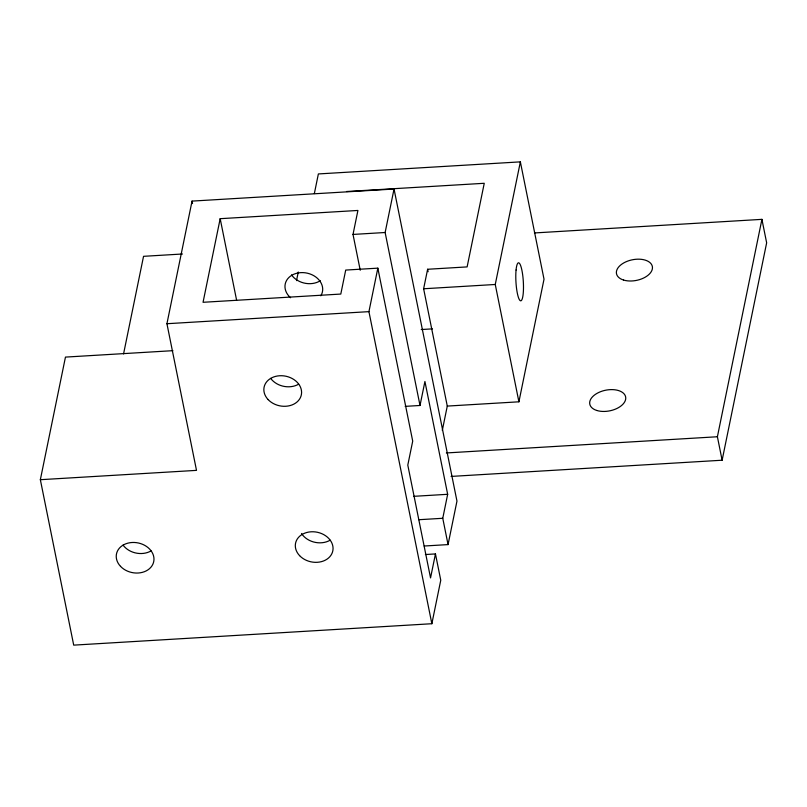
<?xml version="1.0" encoding="UTF-8"?>
<svg xmlns="http://www.w3.org/2000/svg" width="807" height="807" viewBox="0 0 807 807"><rect width="100%" height="100%" fill="white"/><g stroke="black" fill="none" stroke-linecap="round" stroke-linejoin="round"><path stroke-width="1.21" d="M425.4 554.53L435.457 553.925L440.763 580.233L431.856 623.72L73.709 645.136L40.35 479.701L65.458 357.098L172.9 350.672M123.562 353.9L143.545 256.323L182.503 253.993M40.35 479.701L196.505 470.37L166.928 323.718L192.046 201.104L394.038 189.03L456.964 501.107L448.056 544.594L424.189 546.016M360.235 270.254L353.012 234.434L357.915 210.456L220.18 218.687L203.051 302.292L340.796 294.061L345.709 270.073L377.837 268.156L412.71 441.116L407.797 465.104L430.545 577.913L435.457 553.925M296.522 280.614L298.277 272.03M314.357 193.559L318.372 173.939L520.364 161.864L544.019 279.192L518.911 401.805L447.28 406.082L442.307 430.393M431.856 623.72L368.93 311.643L377.837 268.156M405.185 406.365L420.013 405.477L385.131 232.507L394.038 189.03M447.28 406.082L423.625 288.765L427.619 269.266L467.122 266.905L484.25 183.29L346.506 191.521M420.013 405.477L424.926 381.499L447.663 494.298L442.761 518.286L448.056 544.594M518.911 401.805L495.256 284.478L520.364 161.864M451.093 476.423L722.124 460.222L717.393 436.748L761.919 219.353L534.426 232.951M722.124 460.222L766.65 242.816L761.919 219.353M353.012 234.434L385.131 232.507M423.625 288.765L495.256 284.478M166.928 323.718L368.93 311.643M421.224 329.538L432.491 328.873M446.362 452.949L717.393 436.748M413.739 496.325L447.663 494.298M418.883 519.708L442.761 518.286M427.619 269.266L428.113 271.727M220.18 218.687L236.612 300.224M192.046 201.104L192.54 203.566M320.349 280.705A19.015 15.121 11.6 0 1 291.529 274.884M290.56 297.743A19.015 15.121 11.6 0 1 289.047 277.336A19.015 15.121 11.6 0 1 313.893 275.742A19.015 15.121 11.6 0 1 320.803 295.806M151.07 550.899A19.015 15.121 11.6 0 1 123.068 545.118M330.144 540.196A19.015 15.121 11.6 0 1 301.525 533.498M298.681 384.162A19.015 15.121 11.6 0 1 270.678 378.372M623.539 280.039A18.289 10.511 -11.4 0 0 652.328 269.024A18.289 10.511 -11.4 0 0 627.392 261.216A18.289 10.511 -11.4 0 0 623.539 280.039M596.827 410.481A18.289 10.521 -11.4 0 0 625.617 399.465A18.289 10.521 -11.4 0 0 600.67 391.647A18.289 10.521 -11.4 0 0 596.827 410.481M516.066 270.032A19.015 3.682 86.6 0 0 520.172 300.618A19.015 3.682 86.6 0 0 522.674 274.864A19.015 3.682 86.6 0 0 516.066 270.032M268.126 399.596A19.015 15.121 11.6 0 0 300.386 397.669A19.015 15.121 11.6 0 0 279.636 375.749A19.015 15.121 11.6 0 0 268.126 399.596M299.589 555.64A19.015 15.121 11.6 0 0 331.848 553.713A19.015 15.121 11.6 0 0 311.099 531.793A19.015 15.121 11.6 0 0 299.589 555.64M120.515 566.343A19.015 15.121 11.6 0 0 152.775 564.416A19.015 15.121 11.6 0 0 132.025 542.496A19.015 15.121 11.6 0 0 120.515 566.343"/></g></svg>
